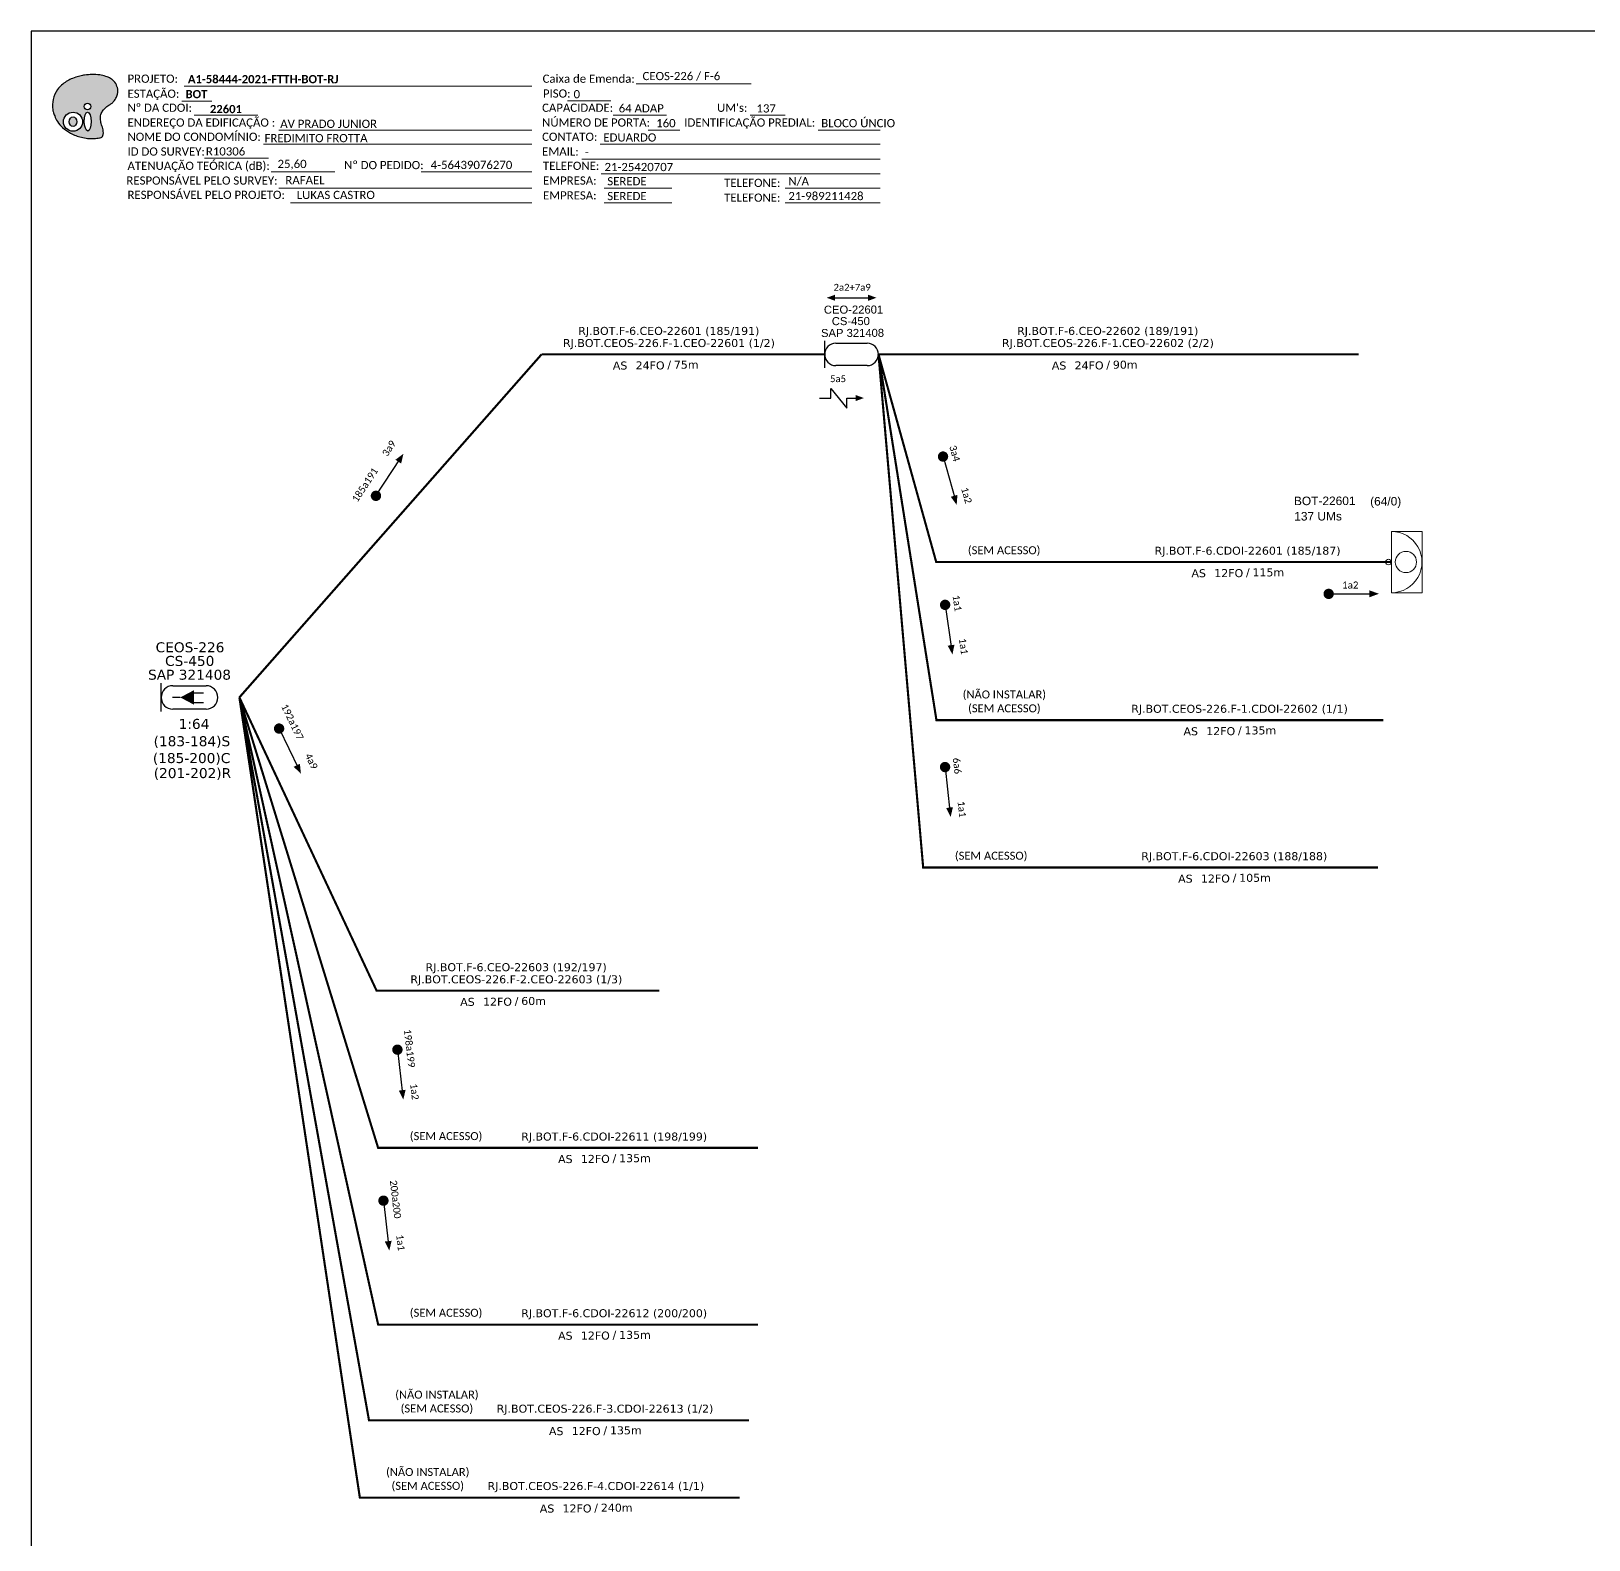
# Model space of a CAD drawing. Extents: x -89 to 2622484776, y -1852823961 to 1299.
# Drawn here: x -89.3 to 251.3, y 969.1 to 1299 of the extents above; entities that cross this region are included whole.
import ezdxf
from ezdxf.enums import TextEntityAlignment as Align

# ---------------------------------------------------------------- set-up
doc = ezdxf.new("R2010")
doc.units = 0
for name, color, linetype, lineweight in [("20.0-LEGENDA DOS CDO'S", 1, 'Continuous', 0), ('20.2-CDO_POSTE', 1, 'Continuous', 5), ('40.1-ETIQUETAS', 1, 'Continuous', 20)]:
    doc.layers.add(name, color=color, linetype=linetype, lineweight=lineweight)
for name, color, linetype in [('20.4-CEOS', 1, 'Continuous'), ('CAP a instalar', 1, 'Continuous'), ('SETA', 7, 'Continuous')]:
    doc.layers.add(name, color=color, linetype=linetype)
doc.styles.add('ARIAL', font='arial.ttf')
doc.styles.add('siredit', font='verdana.ttf')
doc.styles.get("Standard").update_dxf_attribs({"font": 'arial.ttf'})
doc.styles.add('WMF-Calibri0', font='CALIBRI.TTF')
doc.styles.add('WMF-Calibri1', font='CALIBRIB.TTF')
doc.linetypes.add('FENCELINE1', pattern='A,0.25,-0.1,[133,ltypeshp.shx,S=0.1,R=0,X=-0.1,Y=0],-0.1,1', length=1.45)

# ---------------------------------------------------------------- blocks, each defined once
blk = doc.blocks.new('OI')
h = blk.add_hatch(color=40)
edge = h.paths.add_edge_path()
edge.add_spline(control_points=[(4.35, -0.67), (3.92, -0.99), (3.26, -1.5), (2.81, -2.59), (2.9, -3.5), (3.06, -4.27), (3.31, -4.85), (3.37, -5.39), (3.4, -5.88), (3.2, -6.4), (2.54, -6.61), (1.65, -6.63), (0.55, -6.67), (-0.56, -6.42), (-1.61, -6.14), (-2.77, -5.61), (-3.92, -4.77), (-4.89, -3.7), (-5.34, -2.65), (-5.6, -1.94), (-5.85, -0.96), (-5.71, 0.47), (-5.1, 2.02), (-4.14, 3.02), (-3.3, 3.61), (-2.37, 4.16), (-1.36, 4.44), (-0.56, 4.7), (0.79, 4.85), (2.24, 4.97), (3.79, 4.57), (4.67, 4.21), (5.44, 3.65), (5.76, 2.99), (6.03, 2.21), (6.01, 1.46), (5.72, 0.64), (5.31, 0.08), (4.88, -0.38), (4.51, -0.55), (4.35, -0.67)], knot_values=[0, 0, 0, 0, 1.60434, 2.417191, 3.427595, 4.282808, 4.776746, 5.304182, 5.888771, 6.258406, 6.858137, 7.79129, 8.986195, 10.124242, 11.187857, 12.242908, 13.953784, 15.414161, 16.515391, 17.349188, 17.675853, 19.552021, 21.515531, 22.568638, 23.63245, 24.621084, 25.782718, 26.745347, 27.142653, 29.870543, 31.004649, 31.921532, 32.709589, 33.801391, 34.042471, 35.192333, 35.971461, 36.628871, 37.254359, 37.836911, 37.836911, 37.836911, 37.836911], degree=3, periodic=0)
h.paths.add_polyline_path([(1.13, -0.87, -1), (-0.04, -0.87, -1)], flags=16)
edge = h.paths.add_edge_path(flags=16)
edge.add_ellipse((0.56, -3.59), major_axis=(-0.02, 1.71), ratio=0.361305, start_angle=0, end_angle=360)
h.paths.add_polyline_path([(-0.36, -3.62, -1), (-3.8, -3.62, -1)], flags=16)
edge = h.paths.add_edge_path(flags=0)
edge.add_ellipse((-2.08, -3.62), major_axis=(0, 0.885), ratio=0.758294, start_angle=0, end_angle=360)
at = {"color": 40}
for centre, radius in [((-2.08, -3.62), 1.72), ((0.54, -0.87), 0.587)]:
    blk.add_circle(centre, radius, dxfattribs=at)
blk.add_ellipse((-2.08, -3.62), major_axis=(0, 0.885), ratio=0.758294, start_param=-3.141592653589792, end_param=3.141592653589792, dxfattribs=at)
blk.add_ellipse((0.56, -3.59), major_axis=(-0.02, 1.71), ratio=0.361305, dxfattribs=at)
at = {"color": 40, "start_tangent": (-0.800898, -0.598801), "end_tangent": (-0.800898, -0.598801)}
blk.add_spline([(4.35, -0.67), (3.2, -1.78), (2.9, -2.54), (2.92, -3.55), (3.12, -4.38), (3.28, -4.85), (3.37, -5.37), (3.35, -5.95), (3.2, -6.29), (2.66, -6.55), (1.73, -6.63), (0.54, -6.62), (-0.58, -6.41), (-1.6, -6.11), (-2.56, -5.67), (-3.95, -4.67), (-4.89, -3.56), (-5.37, -2.56), (-5.64, -1.78), (-5.72, -1.46), (-5.63, 0.42), (-4.84, 2.22), (-4.13, 2.99), (-3.27, 3.62), (-2.4, 4.09), (-1.3, 4.47), (-0.37, 4.72), (0.02, 4.77), (2.75, 4.8), (3.85, 4.53), (4.69, 4.16), (5.31, 3.68), (5.85, 2.73), (5.93, 2.5), (5.94, 1.35), (5.67, 0.62), (5.29, 0.08), (4.84, -0.36), (4.35, -0.67)], degree=3, dxfattribs=at)
blk = doc.blocks.new('CARIMBO')
at = {"color": 7, "lineweight": 0}
for points in [[(35.66, -16.79), (111.64, -16.79)], [(134.48, -16.3), (159.61, -16.3)], [(35.15, -20.06), (41.7, -20.06)], [(119.43, -20.02), (128.92, -20.02)], [(37.81, -23.14), (51.75, -23.14)], [(129.48, -23.14), (141.1, -23.14)], [(159.42, -23.14), (167.09, -23.14)], [(56.38, -26.37), (111.64, -26.37)], [(137.07, -26.37), (144.01, -26.37)], [(174.24, -26.37), (187.8, -26.37)], [(52.97, -29.48), (111.64, -29.48)], [(126.6, -29.48), (187.83, -29.48)], [(40.13, -32.55), (54.07, -32.55)], [(122.56, -32.72), (187.83, -32.72)], [(54.67, -35.52), (68.61, -35.52)], [(126.84, -35.96), (187.83, -35.96)], [(56.38, -39.07), (111.64, -39.07)], [(127.45, -39.07), (142.25, -39.07)], [(167.06, -39.07), (187.83, -39.07)], [(58.87, -42.31), (111.64, -42.31)], [(127.45, -42.31), (142.25, -42.31)], [(167.06, -42.31), (187.83, -42.31)]]:
    blk.add_lwpolyline(points, dxfattribs=at)
at = {"color": 7, "xscale": 1.213923925163967, "yscale": 1.213923925163967, "zscale": 1.213923925163967, "rotation": 0.1532896023949059}
blk.add_blockref('OI', (13.86, -20.16), dxfattribs=at)
at = {"color": 7, "lineweight": 0, "style": 'WMF-Calibri0'}
for s, height, p in [('PROJETO:', 1.793, (23.26, -16.04)), ('Caixa de Emenda:', 1.7927, (114.02, -16.04)), ('ESTAÇÃO:', 1.793, (23.26, -19.32)), ('PISO:', 1.793, (114.09, -19.28)), ('ENDEREÇO DA EDIFICAÇÃO :', 1.7927, (23.26, -25.63)), ('Nº DA CDOI:', 1.7927, (23.26, -22.39)), ('CAPACIDADE:', 1.7927, (113.91, -22.39)), ('NÚMERO DE PORTA:', 1.7927, (113.91, -25.63)), ('IDENTIFICAÇÃO PREDIAL:', 1.7927, (144.99, -25.63)), ("UM's:", 1.793, (152.15, -22.39)), ('NOME DO CONDOMÍNIO:', 1.7927, (23.26, -28.74)), ('CONTATO:', 1.793, (113.91, -28.74)), ('ID DO SURVEY:', 1.7927, (23.26, -31.97)), ('EMAIL:', 1.793, (113.91, -31.97)), ('ATENUAÇÃO TEÓRICA (dB):', 1.7927, (23.26, -35.09)), ('TELEFONE:', 1.793, (114.09, -35.09)), ('RESPONSÁVEL PELO SURVEY:', 1.7927, (23.02, -38.32)), ('EMPRESA:', 1.793, (114.09, -38.32)), ('TELEFONE:', 1.793, (153.7, -38.83)), ('RESPONSÁVEL PELO PROJETO:', 1.7927, (23.26, -41.44)), ('EMPRESA:', 1.793, (114.09, -41.56)), ('TELEFONE:', 1.793, (153.7, -42.06))]:
    blk.add_text(s, height=height, dxfattribs=at).set_placement(p)
at = {"color": 7, "lineweight": 0, "flags": 8}
for tag, p, style in [('PROJ', (36.46, -16.13), 'WMF-Calibri1'), ('CEOS-XX', (135.87, -15.46), 'WMF-Calibri0'), ('EST', (35.94, -19.41), 'WMF-Calibri1'), ('PISO_PTR', (120.78, -19.42), 'WMF-Calibri0'), ('CAPAC.', (130.66, -22.52), 'WMF-Calibri0'), ("UC'S", (160.78, -22.54), 'WMF-Calibri0'), ('NOME_DO_COND.', (53.23, -29.02), 'WMF-Calibri0'), ('LOGRADOURO', (56.65, -25.91), 'WMF-Calibri0'), ('NOME_DO_CONTATO', (127.3, -28.89), 'WMF-Calibri0'), ('N°', (138.85, -25.77), 'WMF-Calibri0'), ('N°PREDIO', (174.94, -25.77), 'WMF-Calibri0'), ('_ID_', (40.39, -31.94), 'WMF-Calibri0'), ('EMAIL', (123.26, -32.12), 'WMF-Calibri0'), ('O_POTEN', (56.06, -34.68), 'WMF-Calibri0'), ('TELEFONE', (127.55, -35.36), 'WMF-Calibri0'), ('RES_SURVEY', (57.78, -38.23), 'WMF-Calibri0'), ('EMP_RESP_SURVEY', (128.16, -38.47), 'WMF-Calibri0'), ('CONT_RESP_SURVEY', (167.76, -38.47), 'WMF-Calibri0'), ('RES_PROJ', (60.27, -41.47), 'WMF-Calibri0'), ('EMP_RESP_PROJ', (128.16, -41.71), 'WMF-Calibri0'), ('CONT_RESP_PROJ', (167.76, -41.71), 'WMF-Calibri0')]:
    blk.add_attdef(tag, p, '', height=1.79, dxfattribs=dict(at, style=style))
at = {"color": 7, "lineweight": 0, "style": 'WMF-Calibri1', "flags": 8}
blk.add_attdef("N° CDO'S", text='', height=1.79, dxfattribs=at).set_placement((44.78, -22.68), align=Align.CENTER)
blk = doc.blocks.new('CEOS_RP_CT_DRT')
at = {"layer": '20.4-CEOS', "color": 0}
for p, q in [((-4.54, 1.19), (-1.19, 1.19)), ((-1.19, -1.19), (-4.54, -1.19))]:
    blk.add_line(p, q, dxfattribs=at)
for points in [[(-5.73, -1.43), (-5.73, 1.44)], [(-3.79, 0), (-4.59, 0)], [(-2.47, 0.48), (-1.45, 0.48)], [(-2.47, -0.52), (-1.45, -0.52)]]:
    blk.add_lwpolyline(points, dxfattribs=at)
blk.add_lwpolyline([(-3.79, 0, 0, 1.47, 0), (-2.41, 0, 1.47, 1.47, 0)], format="xyseb", dxfattribs=at)
for centre, start, end in [((-4.54, 0), 90, 270), ((-1.19, 0), 270, 90)]:
    blk.add_arc(centre, 1.19, start, end, dxfattribs=at)
at = {"layer": '20.4-CEOS', "color": 7, "style": 'siredit'}
for tag, p in [('Nº_DA_CEOS', (-2.86, 5.6)), ('LOCAL', (-2.86, 4.24)), ('SAP', (-2.86, 2.78)), ('RACIO_SPLITAGEM', (-2.86, -1.88)), ('FIBRAS_SPLITTER', (-2.86, -3.58)), ('FIBRAS_TOP_C', (-2.86, -5.08)), ('RESERVA_FINAIS', (-2.86, -6.39))]:
    blk.add_attdef(tag, text='', height=1.01, dxfattribs=at).set_placement(p, align=Align.TOP_CENTER)
blk = doc.blocks.new('ETIQUETA_RS5F')
at = {"layer": '40.1-ETIQUETAS', "color": 0, "style": 'siredit'}
blk.add_text('/', height=1.5, dxfattribs=at).set_placement((1.58, -1.95), align=Align.MIDDLE_RIGHT)
for tag, p in [('ETIQUETA_R_PRIMARIA', (1.21, 4.1)), ('ETIQUETA_R_SECUNDARIA', (1.21, 2.1)), ('F_ATIVAS/F_MORTAS', (1.14, -4.24))]:
    blk.add_attdef(tag, text='', height=1.5, dxfattribs=at).set_placement(p, align=Align.MIDDLE_CENTER)
for tag, p in [('TIPO_CABO', (-6.58, -2.12)), ('CAP_CABO', (0.4, -2.09))]:
    blk.add_attdef(tag, text='', height=1.5, dxfattribs=at).set_placement(p, align=Align.MIDDLE_RIGHT)
blk.add_attdef('METROS', text='', height=1.5, dxfattribs=at).set_placement((2.14, -1.95), align=Align.MIDDLE_LEFT)
for tag, p in [('FUSÃO_1', (0.85, -8.39)), ('FUSÃO_2', (0.85, -10.6)), ('FUSÃO_3', (0.85, -12.93)), ('FUSÃO_4', (0.85, -15.14)), ('FUSÃO_5', (0.85, -17.16))]:
    blk.add_attdef(tag, text='', height=1.5, dxfattribs=at).set_placement(p, align=Align.CENTER)
blk = doc.blocks.new('CDOE-TEXTO PADRÃO')
at = {"layer": "20.0-LEGENDA DOS CDO'S", "color": 0, "style": 'ARIAL'}
for tag, p in [('CDO_N', (0.49, 7.39)), ('SAP', (0.51, 1.67)), ('CORDOALHA', (0.5, 4.33)), ('SPLITER_1', (0.59, -0.91)), ('SPLITER_2', (0.6, -3.55)), ('(XX-XX_F)S', (0.54, -8.29)), ('(XX-XX_L)S', (0.55, -10.83)), ('UMS', (0.55, -13.15))]:
    blk.add_attdef(tag, p, '', height=1.7, rotation=0.118, dxfattribs=at)
blk.add_attdef('FIBRAS_UTILIZADAS', text='', height=1.7, rotation=0.118, dxfattribs=at).set_placement((19.77, 7.43), align=Align.CENTER)

msp = doc.modelspace()

# ---------------------------------------------------------------- linework, layer by layer
msp.add_lwpolyline([(-89.32, 705.02), (749.25, 705.02), (749.25, 1299.02), (-89.32, 1299.02), (-89.32, 705.02)])
at = {"color": 7, "lineweight": 0}
msp.add_lwpolyline([(-4.01, 1268.26), (20.14, 1268.26)], dxfattribs=at)
at = {"color": 1, "ltscale": 0.5}
msp.add_lwpolyline([(85.5, 1218.77), (85.5, 1220.89), (89.04, 1216.53), (89.04, 1218.77)], dxfattribs=at)
at = {"const_width": 1.13}
for points in [[(109.91, 1206.52, 1), (110.21, 1205.44, 1)], [(193.82, 1175.95, 1), (194.94, 1175.95, 1)], [(110.43, 1174.11, 1), (110.6, 1172.99, 1)], [(110.44, 1138.63, 1), (110.57, 1137.51, 1)]]:
    msp.add_lwpolyline(points, format="xyb", close=True, dxfattribs=at)
at = {"color": 7, "const_width": 1.13}
for points in [[(-14.24, 1196.92, 1), (-13.62, 1197.87, 1)], [(-35.35, 1147, -1), (-34.86, 1145.98, -1)], [(-9.3, 1076.82, 1), (-9.17, 1075.7, 1)], [(-12.35, 1043.8, 1), (-12.22, 1042.68, 1)]]:
    msp.add_lwpolyline(points, format="xyb", close=True, dxfattribs=at)
at = {"layer": '20.4-CEOS', "color": 5}
for p, q in [((84.2, 1225.39), (84.2, 1231.28)), ((86.64, 1230.78), (93.5, 1230.78)), ((93.5, 1225.89), (86.64, 1225.89))]:
    msp.add_line(p, q, dxfattribs=at)
for centre, start, end in [((86.64, 1228.33), 90, 270), ((93.5, 1228.33), 270, 90)]:
    msp.add_arc(centre, 2.45, start, end, dxfattribs=at)
at = {"layer": '40.1-ETIQUETAS'}
msp.add_line((208.08, 1176.2), (208.08, 1189.62), dxfattribs=at)
msp.add_lwpolyline([(208.08, 1189.62), (214.8, 1189.62), (214.8, 1176.17), (208.08, 1176.17)], close=True, dxfattribs=at)
for centre, major_axis, start_param, end_param in [((208.08, 1182.91), (-4.74, 4.74), 2.356194, 5.497787), ((211.27, 1182.91), (1.64, 1.64), 3.926991, 10.210176), ((207.46, 1182.91), (-0.439, 0.439), 2.356194490191767, 8.639379797371353)]:
    msp.add_ellipse(centre, major_axis=major_axis, ratio=1, start_param=start_param, end_param=end_param, dxfattribs=at)
at = {"layer": 'CAP a instalar', "color": 7, "linetype": 'FENCELINE1', "ltscale": 7, "const_width": 0.467}
for points in [[(-43.79, 1153.31), (22.28, 1228.33)], [(84.2, 1228.33), (22.28, 1228.33)], [(95.95, 1228.33), (108.62, 1148.34), (206.34, 1148.34)], [(95.95, 1228.33), (105.72, 1116.1), (205.18, 1116.1)], [(95.95, 1228.33), (200.9, 1228.33)], [(48.06, 1089.17), (-13.79, 1089.17), (-43.79, 1153.31)], [(-43.79, 1153.31), (-13.45, 1054.78), (69.6, 1054.78)], [(-43.79, 1153.31), (-13.45, 1016.14), (69.6, 1016.14)], [(-43.79, 1153.31), (-17.45, 978.29), (65.6, 978.29)], [(-43.79, 1153.31), (-15.45, 995.21), (67.6, 995.21)]]:
    msp.add_lwpolyline(points, dxfattribs=at)
at = {"layer": 'CAP a instalar', "linetype": 'FENCELINE1', "ltscale": 7, "const_width": 0.467}
msp.add_lwpolyline([(95.95, 1228.33), (108.57, 1182.91), (208.08, 1182.91)], dxfattribs=at)
at = {"layer": 'SETA'}
for points in [[(85.77, 1240.7), (94.37, 1240.7)], [(110.06, 1205.98), (112.68, 1196.64)], [(194.38, 1175.95), (204.08, 1175.95)], [(110.51, 1173.55), (111.92, 1163.95)], [(110.51, 1138.07), (111.55, 1128.43)]]:
    msp.add_lwpolyline(points, dxfattribs=at)
at = {"layer": 'SETA', "color": 1}
for points in [[(83.03, 1218.77), (85.5, 1218.77)], [(89.04, 1218.77), (91.62, 1218.77)]]:
    msp.add_lwpolyline(points, dxfattribs=at)
at = {"layer": 'SETA', "color": 7}
for points in [[(-13.93, 1197.4), (-8.61, 1205.51)], [(-35.11, 1146.49), (-30.88, 1137.76)], [(-9.23, 1076.26), (-8.12, 1066.63)], [(-12.29, 1043.24), (-11.17, 1033.61)]]:
    msp.add_lwpolyline(points, dxfattribs=at)
at = {"layer": 'SETA'}
for points in [[(86.46, 1241.38), (84.63, 1240.71), (86.46, 1240.04)], [(93.68, 1241.38), (95.51, 1240.71), (93.68, 1240.04)], [(113.21, 1197.6), (113.04, 1195.4), (111.76, 1197.19)], [(203.3, 1176.72), (205.37, 1175.97), (203.3, 1175.21)], [(112.56, 1164.83), (112.12, 1162.68), (111.08, 1164.62)], [(112.23, 1129.29), (111.71, 1127.15), (110.74, 1129.12)]]:
    msp.add_solid(points, dxfattribs=at)
at = {"layer": 'SETA', "color": 1}
msp.add_solid([(90.93, 1219.45), (92.77, 1218.78), (90.93, 1218.11)], dxfattribs=at)
at = {"layer": 'SETA', "color": 7}
for points in [[(-9.68, 1205.28), (-7.92, 1206.59), (-8.42, 1204.45)], [(-31.91, 1138.13), (-30.33, 1136.6), (-30.56, 1138.78)], [(-7.44, 1067.49), (-7.95, 1065.35), (-8.94, 1067.31)], [(-10.5, 1034.47), (-11.01, 1032.33), (-11.99, 1034.3)]]:
    msp.add_solid(points, dxfattribs=at)

# ---------------------------------------------------------------- block references
ref = msp.add_blockref('CARIMBO', (-91.51, 1303.77))
ref.add_attrib('PROJ', 'A1-58444-2021-FTTH-BOT-RJ', (-55.05, 1287.63), dxfattribs={"color": 7, "lineweight": 0, "height": 1.7927, "style": 'WMF-Calibri1'})
ref.add_attrib('EST', 'BOT', (-55.57, 1284.35), dxfattribs={"color": 7, "lineweight": 0, "height": 1.793, "style": 'WMF-Calibri1'})
ref.add_attrib("N° CDO'S", '22601', dxfattribs={"color": 7, "lineweight": 0, "height": 1.793, "style": 'WMF-Calibri1'}).set_placement((-46.73, 1281.09), align=Align.CENTER)
ref.add_attrib('LOGRADOURO', 'AV PRADO JUNIOR', (-34.86, 1277.86), dxfattribs={"color": 7, "lineweight": 0, "height": 1.7927, "style": 'WMF-Calibri0'})
ref.add_attrib('NOME_DO_COND.', 'FREDIMITO FROTTA', (-38.28, 1274.74), dxfattribs={"color": 7, "lineweight": 0, "height": 1.7927, "style": 'WMF-Calibri0'})
ref.add_attrib('_ID_', 'R10306', (-51.11, 1271.83), dxfattribs={"color": 7, "lineweight": 0, "height": 1.793, "style": 'WMF-Calibri0'})
ref.add_attrib('O_POTEN', '25,60', (-35.45, 1269.09), dxfattribs={"color": 7, "lineweight": 0, "height": 1.793, "style": 'WMF-Calibri0'})
ref.add_attrib('RES_SURVEY', 'RAFAEL', (-33.73, 1265.54), dxfattribs={"color": 7, "lineweight": 0, "height": 1.793, "style": 'WMF-Calibri0'})
ref.add_attrib('RES_PROJ', 'LUKAS CASTRO', (-31.24, 1262.3), dxfattribs={"color": 7, "lineweight": 0, "height": 1.7927, "style": 'WMF-Calibri0'})
ref.add_attrib('CEOS-XX', 'CEOS-226 / F-6', (44.36, 1288.31), dxfattribs={"color": 7, "lineweight": 0, "height": 1.7927, "style": 'WMF-Calibri0'})
ref.add_attrib('CAPAC.', '64 ADAP', (39.15, 1281.25), dxfattribs={"color": 7, "lineweight": 0, "height": 1.793, "style": 'WMF-Calibri0'})
ref.add_attrib("UC'S", '137', (69.27, 1281.23), dxfattribs={"color": 7, "lineweight": 0, "height": 1.793, "style": 'WMF-Calibri0'})
ref.add_attrib('PISO_PTR', '0', (29.28, 1284.34), dxfattribs={"color": 7, "lineweight": 0, "height": 1.79, "style": 'WMF-Calibri0'})
ref.add_attrib('N°', '160', (47.34, 1278), dxfattribs={"color": 7, "lineweight": 0, "height": 1.793, "style": 'WMF-Calibri0'})
ref.add_attrib('N°PREDIO', 'BLOCO ÚNCIO', (83.43, 1278), dxfattribs={"color": 7, "lineweight": 0, "height": 1.7927, "style": 'WMF-Calibri0'})
ref.add_attrib('NOME_DO_CONTATO', 'EDUARDO', (35.79, 1274.88), dxfattribs={"color": 7, "lineweight": 0, "height": 1.793, "style": 'WMF-Calibri0'})
ref.add_attrib('EMAIL', '-', (31.75, 1271.65), dxfattribs={"color": 7, "lineweight": 0, "height": 1.79, "style": 'WMF-Calibri0'})
ref.add_attrib('TELEFONE', '21-25420707', (36.04, 1268.41), dxfattribs={"color": 7, "lineweight": 0, "height": 1.7927, "style": 'WMF-Calibri0'})
ref.add_attrib('EMP_RESP_SURVEY', 'SEREDE', (36.65, 1265.3), dxfattribs={"color": 7, "lineweight": 0, "height": 1.793, "style": 'WMF-Calibri0'})
ref.add_attrib('EMP_RESP_PROJ', 'SEREDE', (36.65, 1262.06), dxfattribs={"color": 7, "lineweight": 0, "height": 1.793, "style": 'WMF-Calibri0'})
ref.add_attrib('CONT_RESP_SURVEY', 'N/A', (76.25, 1265.3), dxfattribs={"color": 7, "lineweight": 0, "height": 1.793, "style": 'WMF-Calibri0'})
ref.add_attrib('CONT_RESP_PROJ', '21-989211428', (76.25, 1262.06), dxfattribs={"color": 7, "lineweight": 0, "height": 1.7927, "style": 'WMF-Calibri0'})
at = {"layer": '20.2-CDO_POSTE', "color": 5}
ref = msp.add_blockref('CDOE-TEXTO PADRÃO', (83.89, 1230.23), dxfattribs=dict(at, xscale=1.034482322246155, yscale=1.034482322246155, zscale=1.034482322246155))
ref.add_attrib('CDO_N', 'CEO-22601', (84.01, 1237.23), dxfattribs={"layer": "20.0-LEGENDA DOS CDO'S", "color": 0, "height": 1.758, "rotation": 0.118, "style": 'ARIAL'})
ref.add_attrib('CORDOALHA', 'CS-450', (85.74, 1234.72), dxfattribs={"layer": "20.0-LEGENDA DOS CDO'S", "color": 0, "height": 1.758, "rotation": 0.118, "style": 'ARIAL'})
ref.add_attrib('SAP', 'SAP 321408', (83.38, 1232.13), dxfattribs={"layer": "20.0-LEGENDA DOS CDO'S", "color": 0, "height": 1.758, "rotation": 0.118, "style": 'ARIAL'})
at = {"layer": '20.4-CEOS', "color": 7}
ref = msp.add_blockref('CEOS_RP_CT_DRT', (-48.51, 1153.3), dxfattribs=dict(at, xscale=2.161665797233581, yscale=2.161665797233581, zscale=2.161665797233581))
ref.add_attrib('Nº_DA_CEOS', 'CEOS-226', dxfattribs={"color": 7, "height": 2.183, "style": 'siredit'}).set_placement((-54.58, 1165.36), align=Align.TOP_CENTER)
ref.add_attrib('LOCAL', 'CS-450', dxfattribs={"color": 7, "height": 2.183, "style": 'siredit'}).set_placement((-54.65, 1162.38), align=Align.TOP_CENTER)
ref.add_attrib('SAP', 'SAP 321408', dxfattribs={"color": 7, "height": 2.183, "style": 'siredit'}).set_placement((-54.69, 1159.36), align=Align.TOP_CENTER)
ref.add_attrib('RACIO_SPLITAGEM', '1:64', dxfattribs={"color": 7, "height": 2.183, "style": 'siredit'}).set_placement((-53.71, 1148.6), align=Align.TOP_CENTER)
ref.add_attrib('FIBRAS_SPLITTER', '(183-184)S', dxfattribs={"color": 7, "height": 2.183, "style": 'siredit'}).set_placement((-54.17, 1144.82), align=Align.TOP_CENTER)
ref.add_attrib('FIBRAS_TOP_C', '(185-200)C', dxfattribs={"color": 7, "height": 2.183, "style": 'siredit'}).set_placement((-54.24, 1141.13), align=Align.TOP_CENTER)
ref.add_attrib('RESERVA_FINAIS', '(201-202)R', dxfattribs={"color": 7, "height": 2.183, "style": 'siredit'}).set_placement((-54.05, 1137.85), align=Align.TOP_CENTER)
at = {"layer": '40.1-ETIQUETAS', "color": 7}
ref = msp.add_blockref('ETIQUETA_RS5F', (48.75, 1228.36), dxfattribs=dict(at, xscale=1.16639998499977, yscale=1.16639998499977, zscale=1.16639998499977))
ref.add_attrib('ETIQUETA_R_PRIMARIA', 'RJ.BOT.F-6.CEO-22601 (185/191)', dxfattribs={"color": 0, "height": 1.7496, "style": 'siredit'}).set_placement((50.09, 1233.46), align=Align.MIDDLE_CENTER)
ref.add_attrib('ETIQUETA_R_SECUNDARIA', 'RJ.BOT.CEOS-226.F-1.CEO-22601 (1/2)', dxfattribs={"color": 0, "height": 1.7496, "style": 'siredit'}).set_placement((50.13, 1230.81), align=Align.MIDDLE_CENTER)
ref.add_attrib('TIPO_CABO', 'AS', dxfattribs={"color": 0, "height": 1.75, "style": 'siredit'}).set_placement((41.03, 1225.89), align=Align.MIDDLE_RIGHT)
ref.add_attrib('CAP_CABO', '24FO', dxfattribs={"color": 0, "height": 1.75, "style": 'siredit'}).set_placement((49.18, 1225.92), align=Align.MIDDLE_RIGHT)
ref.add_attrib('METROS', '75m', dxfattribs={"color": 0, "height": 1.75, "style": 'siredit'}).set_placement((51.21, 1226.08), align=Align.MIDDLE_LEFT)
ref = msp.add_blockref('ETIQUETA_RS5F', (144.73, 1228.36), dxfattribs=dict(at, xscale=1.16639998499977, yscale=1.16639998499977, zscale=1.16639998499977))
ref.add_attrib('ETIQUETA_R_PRIMARIA', 'RJ.BOT.F-6.CEO-22602 (189/191)', dxfattribs={"color": 0, "height": 1.7496, "style": 'siredit'}).set_placement((146.07, 1233.46), align=Align.MIDDLE_CENTER)
ref.add_attrib('ETIQUETA_R_SECUNDARIA', 'RJ.BOT.CEOS-226.F-1.CEO-22602 (2/2)', dxfattribs={"color": 0, "height": 1.7496, "style": 'siredit'}).set_placement((146.11, 1230.81), align=Align.MIDDLE_CENTER)
ref.add_attrib('TIPO_CABO', 'AS', dxfattribs={"color": 0, "height": 1.75, "style": 'siredit'}).set_placement((137.01, 1225.89), align=Align.MIDDLE_RIGHT)
ref.add_attrib('CAP_CABO', '24FO', dxfattribs={"color": 0, "height": 1.75, "style": 'siredit'}).set_placement((145.16, 1225.92), align=Align.MIDDLE_RIGHT)
ref.add_attrib('METROS', '90m', dxfattribs={"color": 0, "height": 1.75, "style": 'siredit'}).set_placement((147.19, 1226.08), align=Align.MIDDLE_LEFT)
at = {"layer": '40.1-ETIQUETAS'}
ref = msp.add_blockref('CDOE-TEXTO PADRÃO', (194.78, 1182.87), dxfattribs=dict(at, xscale=1.09648293559315, yscale=1.09648293559315, zscale=1.09648293559315))
ref.add_attrib('CDO_N', 'BOT-22601', (186.79, 1195.35), dxfattribs={"layer": "20.0-LEGENDA DOS CDO'S", "color": 0, "height": 1.864, "rotation": 0.118, "style": 'ARIAL'})
ref.add_attrib('CORDOALHA', '137 UMs', (186.85, 1191.99), dxfattribs={"layer": "20.0-LEGENDA DOS CDO'S", "color": 0, "height": 1.864, "rotation": 0.118, "style": 'ARIAL'})
ref.add_attrib('FIBRAS_UTILIZADAS', '       (64/0)', dxfattribs={"layer": "20.0-LEGENDA DOS CDO'S", "color": 0, "height": 1.8639, "rotation": 0.118, "style": 'ARIAL'}).set_placement((204.32, 1195.27), align=Align.CENTER)
ref = msp.add_blockref('ETIQUETA_RS5F', (175.26, 1182.93), dxfattribs=dict(at, xscale=1.16639998499977, yscale=1.16639998499977, zscale=1.16639998499977))
ref.add_attrib('ETIQUETA_R_SECUNDARIA', 'RJ.BOT.F-6.CDOI-22601 (185/187)', dxfattribs={"color": 0, "height": 1.7496, "style": 'siredit'}).set_placement((176.64, 1185.39), align=Align.MIDDLE_CENTER)
ref.add_attrib('TIPO_CABO', 'AS', dxfattribs={"color": 0, "height": 1.75, "style": 'siredit'}).set_placement((167.54, 1180.47), align=Align.MIDDLE_RIGHT)
ref.add_attrib('CAP_CABO', '12FO', dxfattribs={"color": 0, "height": 1.75, "style": 'siredit'}).set_placement((175.69, 1180.49), align=Align.MIDDLE_RIGHT)
ref.add_attrib('METROS', '115m', dxfattribs={"color": 0, "height": 1.75, "style": 'siredit'}).set_placement((177.72, 1180.65), align=Align.MIDDLE_LEFT)
at = {"layer": '40.1-ETIQUETAS', "color": 7}
ref = msp.add_blockref('ETIQUETA_RS5F', (173.51, 1148.37), dxfattribs=dict(at, xscale=1.16639998499977, yscale=1.16639998499977, zscale=1.16639998499977))
ref.add_attrib('ETIQUETA_R_SECUNDARIA', 'RJ.BOT.CEOS-226.F-1.CDOI-22602 (1/1)', dxfattribs={"color": 0, "height": 1.7496, "style": 'siredit'}).set_placement((174.89, 1150.82), align=Align.MIDDLE_CENTER)
ref.add_attrib('TIPO_CABO', 'AS', dxfattribs={"color": 0, "height": 1.75, "style": 'siredit'}).set_placement((165.8, 1145.9), align=Align.MIDDLE_RIGHT)
ref.add_attrib('CAP_CABO', '12FO', dxfattribs={"color": 0, "height": 1.75, "style": 'siredit'}).set_placement((173.94, 1145.93), align=Align.MIDDLE_RIGHT)
ref.add_attrib('METROS', '135m', dxfattribs={"color": 0, "height": 1.75, "style": 'siredit'}).set_placement((175.98, 1146.09), align=Align.MIDDLE_LEFT)
ref = msp.add_blockref('ETIQUETA_RS5F', (172.35, 1116.13), dxfattribs=dict(at, xscale=1.16639998499977, yscale=1.16639998499977, zscale=1.16639998499977))
ref.add_attrib('ETIQUETA_R_SECUNDARIA', 'RJ.BOT.F-6.CDOI-22603 (188/188)', dxfattribs={"color": 0, "height": 1.7496, "style": 'siredit'}).set_placement((173.73, 1118.58), align=Align.MIDDLE_CENTER)
ref.add_attrib('TIPO_CABO', 'AS', dxfattribs={"color": 0, "height": 1.75, "style": 'siredit'}).set_placement((164.63, 1113.66), align=Align.MIDDLE_RIGHT)
ref.add_attrib('CAP_CABO', '12FO', dxfattribs={"color": 0, "height": 1.75, "style": 'siredit'}).set_placement((172.78, 1113.69), align=Align.MIDDLE_RIGHT)
ref.add_attrib('METROS', '105m', dxfattribs={"color": 0, "height": 1.75, "style": 'siredit'}).set_placement((174.81, 1113.85), align=Align.MIDDLE_LEFT)
ref = msp.add_blockref('ETIQUETA_RS5F', (15.38, 1089.19), dxfattribs=dict(at, xscale=1.16639998499977, yscale=1.16639998499977, zscale=1.16639998499977))
ref.add_attrib('ETIQUETA_R_PRIMARIA', 'RJ.BOT.F-6.CEO-22603 (192/197)', dxfattribs={"color": 0, "height": 1.7496, "style": 'siredit'}).set_placement((16.72, 1094.3), align=Align.MIDDLE_CENTER)
ref.add_attrib('ETIQUETA_R_SECUNDARIA', 'RJ.BOT.CEOS-226.F-2.CEO-22603 (1/3)', dxfattribs={"color": 0, "height": 1.7496, "style": 'siredit'}).set_placement((16.76, 1091.65), align=Align.MIDDLE_CENTER)
ref.add_attrib('TIPO_CABO', 'AS', dxfattribs={"color": 0, "height": 1.75, "style": 'siredit'}).set_placement((7.66, 1086.72), align=Align.MIDDLE_RIGHT)
ref.add_attrib('CAP_CABO', '12FO', dxfattribs={"color": 0, "height": 1.75, "style": 'siredit'}).set_placement((15.81, 1086.75), align=Align.MIDDLE_RIGHT)
ref.add_attrib('METROS', '60m', dxfattribs={"color": 0, "height": 1.75, "style": 'siredit'}).set_placement((17.84, 1086.91), align=Align.MIDDLE_LEFT)
ref = msp.add_blockref('ETIQUETA_RS5F', (36.77, 1054.81), dxfattribs=dict(at, xscale=1.16639998499977, yscale=1.16639998499977, zscale=1.16639998499977))
ref.add_attrib('ETIQUETA_R_SECUNDARIA', 'RJ.BOT.F-6.CDOI-22611 (198/199)', dxfattribs={"color": 0, "height": 1.7496, "style": 'siredit'}).set_placement((38.15, 1057.26), align=Align.MIDDLE_CENTER)
ref.add_attrib('TIPO_CABO', 'AS', dxfattribs={"color": 0, "height": 1.75, "style": 'siredit'}).set_placement((29.06, 1052.34), align=Align.MIDDLE_RIGHT)
ref.add_attrib('CAP_CABO', '12FO', dxfattribs={"color": 0, "height": 1.75, "style": 'siredit'}).set_placement((37.2, 1052.37), align=Align.MIDDLE_RIGHT)
ref.add_attrib('METROS', '135m', dxfattribs={"color": 0, "height": 1.75, "style": 'siredit'}).set_placement((39.24, 1052.53), align=Align.MIDDLE_LEFT)
ref = msp.add_blockref('ETIQUETA_RS5F', (36.77, 1016.17), dxfattribs=dict(at, xscale=1.16639998499977, yscale=1.16639998499977, zscale=1.16639998499977))
ref.add_attrib('ETIQUETA_R_SECUNDARIA', 'RJ.BOT.F-6.CDOI-22612 (200/200)', dxfattribs={"color": 0, "height": 1.7496, "style": 'siredit'}).set_placement((38.15, 1018.62), align=Align.MIDDLE_CENTER)
ref.add_attrib('TIPO_CABO', 'AS', dxfattribs={"color": 0, "height": 1.75, "style": 'siredit'}).set_placement((29.06, 1013.7), align=Align.MIDDLE_RIGHT)
ref.add_attrib('CAP_CABO', '12FO', dxfattribs={"color": 0, "height": 1.75, "style": 'siredit'}).set_placement((37.2, 1013.73), align=Align.MIDDLE_RIGHT)
ref.add_attrib('METROS', '135m', dxfattribs={"color": 0, "height": 1.75, "style": 'siredit'}).set_placement((39.24, 1013.89), align=Align.MIDDLE_LEFT)
ref = msp.add_blockref('ETIQUETA_RS5F', (34.77, 995.29), dxfattribs=dict(at, xscale=1.16639998499977, yscale=1.16639998499977, zscale=1.16639998499977))
ref.add_attrib('ETIQUETA_R_SECUNDARIA', 'RJ.BOT.CEOS-226.F-3.CDOI-22613 (1/2)', dxfattribs={"color": 0, "height": 1.7496, "style": 'siredit'}).set_placement((36.15, 997.75), align=Align.MIDDLE_CENTER)
ref.add_attrib('TIPO_CABO', 'AS', dxfattribs={"color": 0, "height": 1.75, "style": 'siredit'}).set_placement((27.06, 992.83), align=Align.MIDDLE_RIGHT)
ref.add_attrib('CAP_CABO', '12FO', dxfattribs={"color": 0, "height": 1.75, "style": 'siredit'}).set_placement((35.2, 992.85), align=Align.MIDDLE_RIGHT)
ref.add_attrib('METROS', '135m', dxfattribs={"color": 0, "height": 1.75, "style": 'siredit'}).set_placement((37.24, 993.01), align=Align.MIDDLE_LEFT)
ref = msp.add_blockref('ETIQUETA_RS5F', (32.77, 978.37), dxfattribs=dict(at, xscale=1.16639998499977, yscale=1.16639998499977, zscale=1.16639998499977))
ref.add_attrib('ETIQUETA_R_SECUNDARIA', 'RJ.BOT.CEOS-226.F-4.CDOI-22614 (1/1)', dxfattribs={"color": 0, "height": 1.7496, "style": 'siredit'}).set_placement((34.15, 980.83), align=Align.MIDDLE_CENTER)
ref.add_attrib('TIPO_CABO', 'AS', dxfattribs={"color": 0, "height": 1.75, "style": 'siredit'}).set_placement((25.06, 975.9), align=Align.MIDDLE_RIGHT)
ref.add_attrib('CAP_CABO', '12FO', dxfattribs={"color": 0, "height": 1.75, "style": 'siredit'}).set_placement((33.2, 975.93), align=Align.MIDDLE_RIGHT)
ref.add_attrib('METROS', '240m', dxfattribs={"color": 0, "height": 1.75, "style": 'siredit'}).set_placement((35.24, 976.09), align=Align.MIDDLE_LEFT)

# ---------------------------------------------------------------- texts
at = {"color": 7, "lineweight": 0, "style": 'WMF-Calibri0'}
msp.add_text('Nº DO PEDIDO:', height=1.7927, dxfattribs=at).set_placement((-20.88, 1268.84))
at = {"attachment_point": 5}
for s, insert, char_height, width in [('\\C7;\\fCalibri|b0|i0|c0|p34;2a2+7a9', (90.19, 1242.99), 1.5, 25.3588), ('{\\fCalibri|b0|i0|c0|p34;\\C7;1a2}', (199.1, 1177.88), 1.5342, 28.6065)]:
    msp.add_mtext(s, dxfattribs=dict(at, insert=insert, char_height=char_height, width=width))
at = {"color": 1, "insert": (87.1, 1223), "char_height": 1.5, "width": 25.3588, "attachment_point": 5}
msp.add_mtext('{\\fCalibri|b0|i0|c0|p34;\\C7;5a5}', dxfattribs=at)
at = {"color": 7, "char_height": 1.5342, "width": 28.6065, "attachment_point": 5}
for s, insert, rotation in [('\\C7;\\fCalibri|b0|i0|c0|p34;3a9', (-11.08, 1207.78), 56.7513), ('{\\fCalibri|b0|i0|c0|p34;\\C7;185a191}', (-16.32, 1199.79), 56.7513), ('{\\fCalibri|b0|i0|c0|p34;\\C7;192a197}', (-32.2, 1147.93), 295.8238), ('{\\fCalibri|b0|i0|c0|p34;\\C7;4a9}', (-28.04, 1139.34), 295.8238), ('{\\fCalibri|b0|i0|c0|p34;\\C7;198a199}', (-6.59, 1076.55), 276.5963), ('{\\fCalibri|b0|i0|c0|p34;\\C7;1a2}', (-5.5, 1067.07), 276.5963), ('{\\fCalibri|b0|i0|c0|p34;\\C7;200a200}', (-9.65, 1043.53), 276.5963), ('{\\fCalibri|b0|i0|c0|p34;\\C7;1a1}', (-8.55, 1034.05), 276.5963)]:
    msp.add_mtext(s, dxfattribs=dict(at, insert=insert, rotation=rotation))
at = {"char_height": 1.5342, "width": 28.6065, "attachment_point": 5}
for s, insert, rotation in [('{\\fCalibri|b0|i0|c0|p34;\\C7;3a4}', (112.62, 1206.68), 285.6597), ('{\\fCalibri|b0|i0|c0|p34;\\C7;1a2}', (115.2, 1197.49), 285.6597), ('\\C7;\\fCalibri|b0|i0|c0|p34;1a1', (113.14, 1173.92), 278.3212), ('\\C7;\\fCalibri|b0|i0|c0|p34;1a1', (114.52, 1164.47), 278.3212), ('\\C7;\\fCalibri|b0|i0|c0|p34;6a6', (113.14, 1138.34), 276.2064), ('{\\fCalibri|b0|i0|c0|p34;\\C7;1a1}', (114.18, 1128.85), 276.2064)]:
    msp.add_mtext(s, dxfattribs=dict(at, insert=insert, rotation=rotation))
at = {"color": 7, "lineweight": 0, "style": 'WMF-Calibri0', "flags": 8}
msp.add_attdef('4-56439076270', (-1.97, 1268.87), '4-56439076270', height=1.7927, dxfattribs=at)
at = {"layer": '40.1-ETIQUETAS', "insert": (123.42, 1185.3), "char_height": 1.75, "width": 25.3588, "attachment_point": 5}
msp.add_mtext('{\\fCalibri|b0|i0|c0|p34;(SEM ACESSO)}', dxfattribs=at)
at = {"layer": '40.1-ETIQUETAS', "color": 7, "char_height": 1.75, "width": 25.3588, "attachment_point": 5}
for s, insert in [('{\\fCalibri|b0|i0|c0|p34;(NÃO INSTALAR)}', (123.47, 1153.76)), ('{\\fCalibri|b0|i0|c0|p34;(SEM ACESSO)}', (123.47, 1150.73)), ('{\\fCalibri|b0|i0|c0|p34;(SEM ACESSO)}', (120.58, 1118.49)), ('{\\fCalibri|b0|i0|c0|p34;(SEM ACESSO)}', (1.4, 1057.17)), ('{\\fCalibri|b0|i0|c0|p34;(SEM ACESSO)}', (1.4, 1018.53)), ('{\\fCalibri|b0|i0|c0|p34;(NÃO INSTALAR)}', (-0.6, 1000.63)), ('{\\fCalibri|b0|i0|c0|p34;(SEM ACESSO)}', (-0.6, 997.6)), ('{\\fCalibri|b0|i0|c0|p34;(NÃO INSTALAR)}', (-2.6, 983.71)), ('{\\fCalibri|b0|i0|c0|p34;(SEM ACESSO)}', (-2.6, 980.68))]:
    msp.add_mtext(s, dxfattribs=dict(at, insert=insert))

doc.saveas('drawing.dxf')
